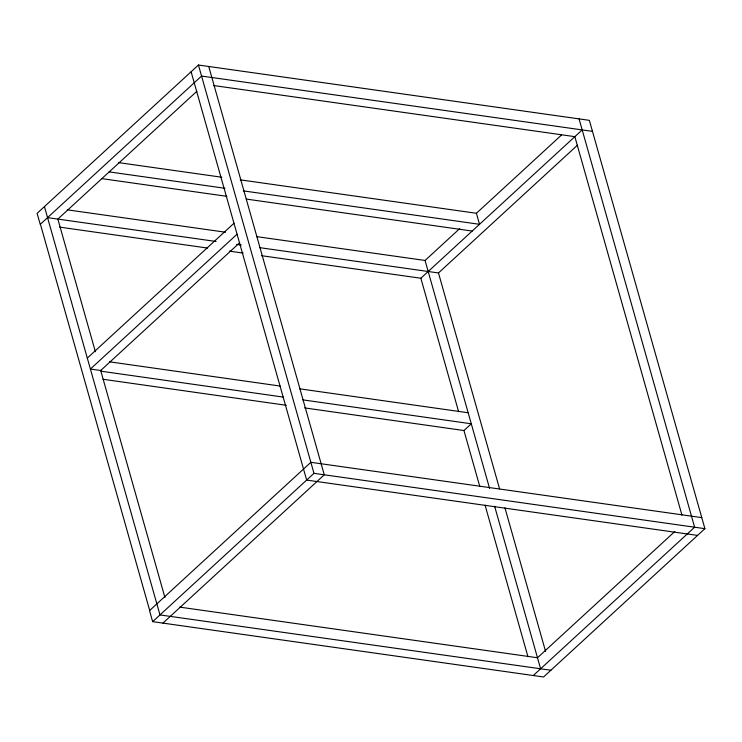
<?xml version="1.0" encoding="UTF-8"?>
<svg xmlns="http://www.w3.org/2000/svg" width="742" height="742" viewBox="0 0 742 742"><rect width="100%" height="100%" fill="white"/><g stroke="black" fill="none" stroke-linecap="round" stroke-linejoin="round"><path stroke-width="1.11" d="M701.774 517.628L310.861 462.303L149.522 610.629L152.648 621.657L543.561 676.982L704.9 528.666L589.352 120.343L198.439 65.018L37.1 213.334L40.226 224.372L201.555 76.055L592.478 131.371M196.853 91.294L57.848 219.085L95.384 351.736M87.306 358.089L233.971 223.249M237.069 234.203L90.403 369.043L100.689 370.499L239.694 242.708M256.519 236.605L425.064 260.461L459.762 228.564M240.204 179.842L476.401 213.269L561.518 135.016M261.481 255.684L420.853 278.241L582.192 129.915M259.644 247.642L438.476 272.954L577.471 145.172M152.648 621.657L313.977 473.34L704.9 528.666M162.934 623.113L324.273 474.797L208.725 66.474M304.656 407.905L463.954 430.536L471.291 423.793L302.829 399.864M674.775 531.541L537.486 657.755L179.759 607.123M533.275 675.526L694.614 527.21L579.066 118.887M213.687 85.543L574.855 136.658L681.954 515.124M118.664 162.637L221.858 177.245M109.176 171.894L224.984 188.282M243.33 190.88L479.527 224.307L476.401 213.269M101.849 178.636L226.82 196.324M246.316 199.079L472.19 231.05M67.337 209.838L225.559 232.227M47.553 217.629L216.07 241.475M236.707 244.396L241.298 245.045M59.685 227.126L207.593 248.06M229.38 251.139L243.135 253.087M697.563 535.409L306.65 480.083L191.102 71.761M550.898 670.239L159.975 614.923L44.437 206.591M109.464 361.808L280.216 386.063M299.703 388.827L468.165 412.756M283.342 397.1L101.125 371.213L100.875 370.332M102.953 379.255L286.319 405.299M438.476 272.954L499.579 488.895M504.94 507.825L545.574 651.411M425.064 260.461L489.572 488.412M494.617 506.239L540.612 668.783M420.853 278.241L458.621 411.708M463.954 430.536L479.712 486.242M485.073 505.181L527.942 656.698M198.439 65.018L313.977 473.34M100.689 370.499L164.937 597.551M40.402 224.205L149.698 610.462"/></g></svg>
